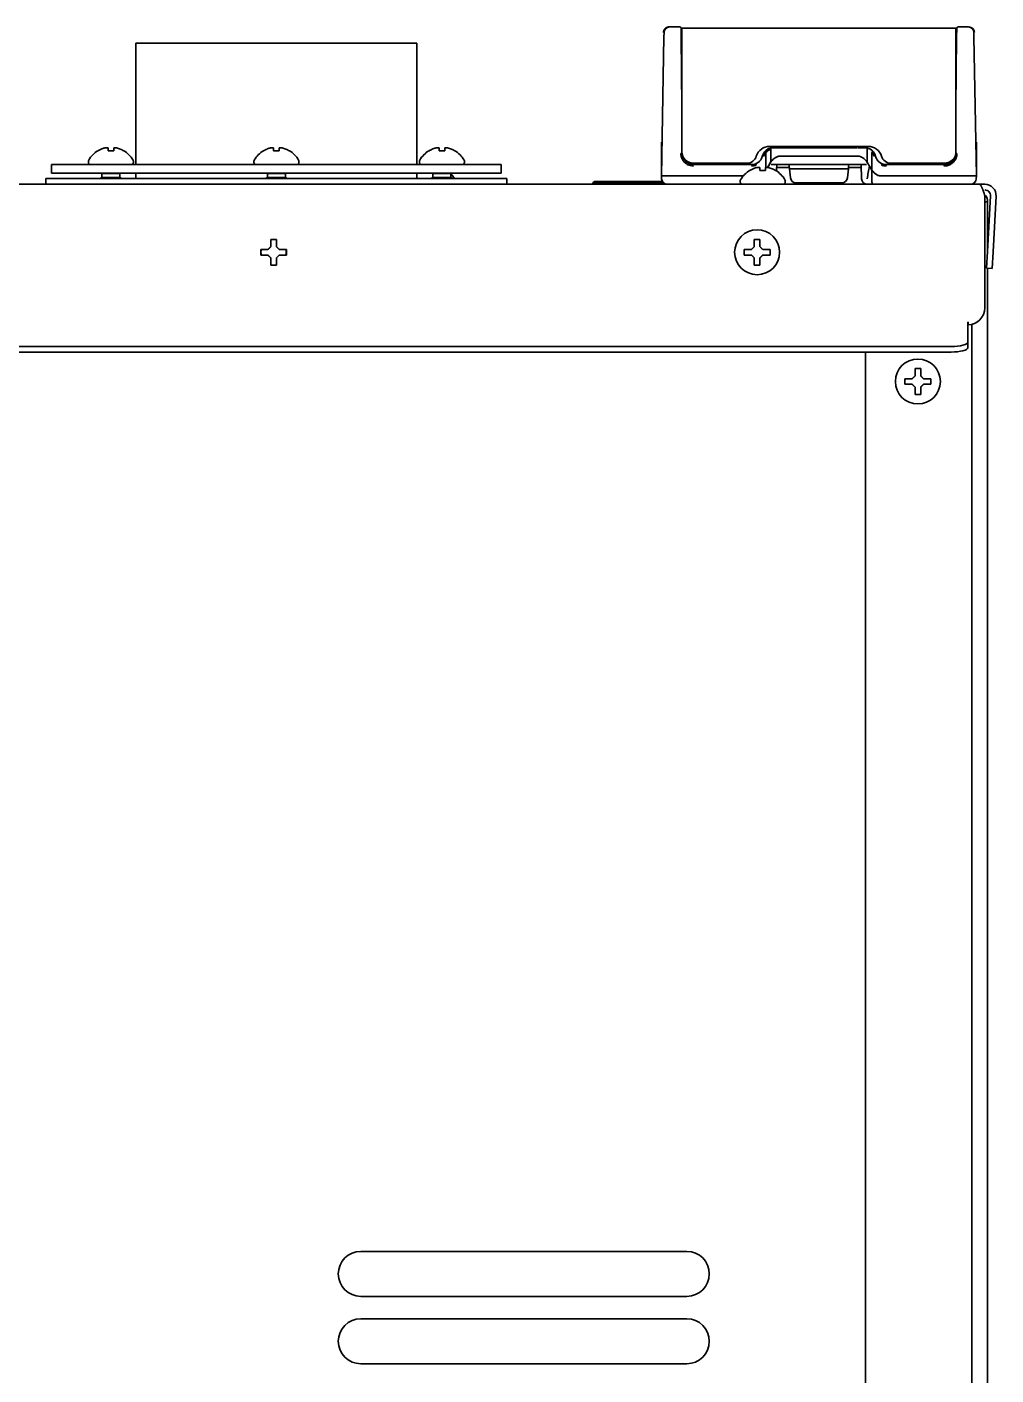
# Model space of a CAD drawing. Header units: inches. Extents: x 885 to 6823, y 710 to 5493.
# Drawn here: x 6650.9 to 6823.3, y 3811.5 to 4051.4 of the extents above; entities that cross this region are included whole.
import ezdxf

# ---------------------------------------------------------------- set-up
doc = ezdxf.new("R2010")
doc.units = ezdxf.units.IN
doc.layers.add('1', color=7, linetype='Continuous', true_color=0xffffff)

msp = doc.modelspace()

# ---------------------------------------------------------------- linework, layer by layer
at = {"layer": '1', "color": 7, "linetype": 'Continuous', "lineweight": 35}
for p, q in [((6763.76, 4024.86), (6764.19, 4049.59)), ((6764.19, 4049.59), (6763.76, 4024.86)), ((6764.19, 4049.59), (6764.2, 4050.37)), ((6764.2, 4050.37), (6764.19, 4049.59)), ((6767.01, 4051.36), (6765.2, 4051.36)), ((6765.2, 4051.36), (6767.01, 4051.36)), ((6767.27, 4049.58), (6767.26, 4051.11)), ((6767.38, 4037.03), (6767.27, 4049.58)), ((6767.27, 4049.58), (6767.38, 4037.03)), ((6816.13, 4051.16), (6767.38, 4051.16)), ((6767.38, 4051.16), (6767.38, 4049.36)), ((6816.13, 4051.16), (6816.13, 4049.36)), ((6816.24, 4049.58), (6816.13, 4037.03)), ((6816.13, 4037.03), (6816.24, 4049.58)), ((6816.26, 4051.11), (6816.24, 4049.58)), ((6818.31, 4051.36), (6816.51, 4051.36)), ((6816.51, 4051.36), (6818.31, 4051.36)), ((6819.31, 4050.37), (6819.33, 4049.59)), ((6819.33, 4049.59), (6819.31, 4050.37)), ((6819.33, 4049.59), (6819.76, 4024.86)), ((6819.76, 4024.86), (6819.33, 4049.59)), ((6670.26, 4048.46), (6720.26, 4048.46)), ((6670.26, 4048.46), (6670.26, 4026.86)), ((6720.26, 4026.86), (6720.26, 4048.46)), ((6767.38, 4049.36), (6767.38, 4029.11)), ((6816.13, 4049.36), (6816.13, 4029.11)), ((6763.76, 4030.85), (6763.76, 4029.78)), ((6663.51, 4029.3), (6663.51, 4029.33)), ((6668.11, 4029.33), (6668.11, 4029.3)), ((6692.96, 4029.3), (6692.96, 4029.33)), ((6697.56, 4029.33), (6697.56, 4029.3)), ((6722.4, 4029.3), (6722.4, 4029.33)), ((6727, 4029.33), (6727, 4029.3)), ((6763.76, 4029.78), (6763.76, 4025.93)), ((6763.76, 4029.78), (6763.76, 4025.93)), ((6767.4, 4028.84), (6767.2, 4028.84)), ((6782.33, 4026.36), (6782.33, 4029.04)), ((6783.01, 4030.11), (6800.51, 4030.11)), ((6783.21, 4027.33), (6783.21, 4029.56)), ((6783.21, 4027.33), (6783.21, 4029.56)), ((6784.93, 4029.86), (6783.63, 4029.86)), ((6798.58, 4029.86), (6784.93, 4029.86)), ((6784.93, 4029.86), (6798.58, 4029.86)), ((6798.58, 4028.36), (6784.93, 4028.36)), ((6784.93, 4028.36), (6798.58, 4028.36)), ((6786.1, 4030.11), (6786.12, 4029.86)), ((6797.42, 4030.11), (6797.39, 4029.86)), ((6798.74, 4029.86), (6798.7, 4029.86)), ((6799.89, 4029.86), (6798.74, 4029.86)), ((6800.31, 4027.33), (6800.31, 4029.56)), ((6800.31, 4027.32), (6800.31, 4029.56)), ((6801.19, 4025.85), (6801.19, 4029.04)), ((6801.19, 4025.85), (6801.19, 4029.04)), ((6816.31, 4028.84), (6816.12, 4028.84)), ((6819.76, 4029.78), (6819.76, 4025.93)), ((6819.76, 4029.78), (6819.76, 4025.93)), ((6735.26, 4026.86), (6655.26, 4026.86)), ((6655.26, 4026.86), (6655.26, 4025.36)), ((6661.81, 4027.46), (6661.81, 4027.26)), ((6669.81, 4027.26), (6669.81, 4027.46)), ((6691.26, 4027.46), (6691.26, 4027.26)), ((6699.26, 4027.26), (6699.26, 4027.46)), ((6720.7, 4027.46), (6720.7, 4027.26)), ((6728.7, 4027.26), (6728.7, 4027.46)), ((6735.26, 4025.36), (6735.26, 4026.86)), ((6768.76, 4027.21), (6768.76, 4027.06)), ((6778.95, 4027.11), (6769.38, 4027.11)), ((6779.76, 4026.86), (6769.45, 4026.86)), ((6769.45, 4026.86), (6779.76, 4026.86)), ((6779.46, 4025.8), (6779.46, 4025.83)), ((6782.78, 4026.63), (6782.63, 4026.36)), ((6782.63, 4026.36), (6782.76, 4026.59)), ((6783.28, 4026.86), (6784.78, 4026.86)), ((6784.8, 4026.86), (6783.28, 4026.86)), ((6784.06, 4025.83), (6784.06, 4025.8)), ((6784.22, 4025.86), (6784.26, 4026.86)), ((6784.26, 4026.86), (6784.22, 4025.86)), ((6786.49, 4026.36), (6784.24, 4026.36)), ((6784.78, 4026.86), (6798.72, 4026.86)), ((6798.72, 4026.86), (6784.8, 4026.86)), ((6786.44, 4026.86), (6786.47, 4026.52)), ((6786.52, 4026.11), (6786.47, 4026.52)), ((6786.52, 4026.11), (6787.52, 4026.11)), ((6786.63, 4025.04), (6786.52, 4026.11)), ((6795.99, 4026.11), (6787.52, 4026.11)), ((6795.99, 4026.11), (6797, 4026.11)), ((6797, 4026.11), (6796.89, 4025.04)), ((6797.04, 4026.52), (6797, 4026.11)), ((6799.28, 4026.36), (6797.02, 4026.36)), ((6797.08, 4026.86), (6797.04, 4026.52)), ((6798.72, 4026.86), (6800.24, 4026.86)), ((6800.24, 4026.86), (6798.72, 4026.86)), ((6799.26, 4026.86), (6799.35, 4024.32)), ((6799.35, 4024.32), (6799.26, 4026.86)), ((6801.18, 4025.85), (6800.75, 4026.59)), ((6800.75, 4026.59), (6801.18, 4025.85)), ((6801.19, 4024.34), (6801.19, 4025.85)), ((6801.19, 4024.34), (6801.19, 4025.85)), ((6814.06, 4026.86), (6803.76, 4026.86)), ((6803.76, 4026.86), (6814.06, 4026.86)), ((6814.13, 4027.11), (6804.57, 4027.11)), ((6814.06, 4026.61), (6814.06, 4026.86)), ((6173.26, 4023.36), (6820.26, 4023.36)), ((6736.26, 4024.36), (6654.26, 4024.36)), ((6654.26, 4024.36), (6654.26, 4023.36)), ((6655.26, 4025.36), (6695.26, 4025.36)), ((6664.21, 4024.54), (6663.89, 4024.36)), ((6664.06, 4025.36), (6664.21, 4025.27)), ((6667.41, 4025.27), (6664.21, 4025.27)), ((6664.21, 4025.27), (6664.21, 4024.54)), ((6664.21, 4024.54), (6665.81, 4024.54)), ((6665.81, 4024.54), (6667.41, 4024.54)), ((6667.41, 4025.27), (6667.57, 4025.36)), ((6667.41, 4024.54), (6667.41, 4025.27)), ((6667.74, 4024.36), (6667.41, 4024.54)), ((6670.26, 4025.36), (6670.26, 4024.35)), ((6693.66, 4024.54), (6693.33, 4024.36)), ((6693.5, 4025.36), (6693.66, 4025.27)), ((6696.86, 4025.27), (6693.66, 4025.27)), ((6693.66, 4025.27), (6693.66, 4024.54)), ((6693.66, 4024.54), (6695.26, 4024.54)), ((6695.26, 4025.36), (6735.26, 4025.36)), ((6695.26, 4024.54), (6696.86, 4024.54)), ((6696.86, 4025.27), (6697.01, 4025.36)), ((6696.86, 4024.54), (6696.86, 4025.27)), ((6697.19, 4024.36), (6696.86, 4024.54)), ((6720.26, 4024.35), (6720.26, 4025.36)), ((6723.1, 4024.54), (6722.78, 4024.36)), ((6722.95, 4025.36), (6723.1, 4025.27)), ((6726.3, 4025.27), (6723.1, 4025.27)), ((6723.1, 4025.27), (6723.1, 4024.54)), ((6723.1, 4024.54), (6724.7, 4024.54)), ((6724.7, 4024.54), (6726.3, 4024.54)), ((6726.3, 4025.27), (6726.46, 4025.36)), ((6726.3, 4024.54), (6726.3, 4025.27)), ((6726.63, 4024.36), (6726.3, 4024.54)), ((6736.26, 4023.36), (6736.26, 4024.36)), ((6751.81, 4023.86), (6751.56, 4023.61)), ((6761.56, 4023.61), (6751.56, 4023.61)), ((6751.56, 4023.61), (6751.56, 4023.36)), ((6751.81, 4023.86), (6763.9, 4023.86)), ((6764.11, 4023.61), (6761.56, 4023.61)), ((6763.76, 4024.87), (6763.76, 4024.86)), ((6763.76, 4024.87), (6763.76, 4024.86)), ((6764.76, 4024.86), (6763.76, 4024.86)), ((6763.77, 4024.34), (6763.76, 4024.86)), ((6764.76, 4024.86), (6763.76, 4024.86)), ((6763.76, 4024.86), (6763.77, 4024.34)), ((6778.31, 4024.86), (6764.76, 4024.86)), ((6764.76, 4024.86), (6778.31, 4024.86)), ((6777.76, 4023.96), (6777.76, 4023.76)), ((6785.76, 4023.76), (6785.76, 4023.96)), ((6786.69, 4024.5), (6786.63, 4025.04)), ((6787.68, 4023.61), (6795.84, 4023.61)), ((6796.89, 4025.04), (6796.83, 4024.5)), ((6818.76, 4024.86), (6802.91, 4024.86)), ((6802.91, 4024.86), (6818.76, 4024.86)), ((6818.76, 4024.86), (6819.76, 4024.86)), ((6818.76, 4024.86), (6819.76, 4024.86)), ((6819.76, 4024.86), (6819.75, 4024.34)), ((6819.75, 4024.34), (6819.76, 4024.86)), ((6819.76, 4024.86), (6819.76, 4024.87)), ((6819.76, 4024.86), (6819.76, 4024.87)), ((6820.26, 4023.36), (6821.26, 4023.36)), ((6821.26, 4021.36), (6821.26, 4001.36)), ((6822.26, 4021.3), (6821.74, 4011.4)), ((6823.26, 4021.25), (6822.74, 4011.35)), ((6821.76, 4020.26), (6821.26, 4020.26)), ((6821.76, 4020.26), (6821.26, 4020.26)), ((6821.76, 4011.78), (6821.76, 4020.26)), ((6821.76, 4011.78), (6821.76, 4020.26)), ((6692.46, 4011.26), (6692.46, 4011.76)), ((6692.46, 4010.76), (6692.46, 4011.26)), ((6697.06, 4011.76), (6697.06, 4011.26)), ((6697.06, 4011.26), (6697.06, 4010.76)), ((6778.46, 4011.26), (6778.46, 4011.76)), ((6778.46, 4010.76), (6778.46, 4011.26)), ((6783.06, 4011.76), (6783.06, 4011.26)), ((6783.06, 4011.26), (6783.06, 4010.76)), ((6821.58, 4008.41), (6821.74, 4011.4)), ((6822.74, 4011.35), (6822.58, 4008.36)), ((6822.58, 4008.36), (6821.58, 4008.41)), ((6821.76, 2356.86), (6821.76, 4008.38)), ((6821.76, 2356.86), (6821.76, 4008.38)), ((6818.26, 3998.85), (6818.26, 3997.89)), ((6818.26, 3998.85), (6818.28, 3998.85)), ((6818.26, 3997.89), (6818.26, 3995.25)), ((6818.28, 3998.36), (6818.28, 3998.85)), ((6818.96, 2697.46), (6818.96, 3998.43)), ((6815.26, 3994.47), (6178.26, 3994.47)), ((6818.26, 3995.25), (6818.26, 3994.28)), ((6815.26, 3993.51), (6178.26, 3993.51)), ((6800.06, 3993.51), (6800.06, 2695.46)), ((6807.06, 3988.26), (6807.06, 3988.76)), ((6807.06, 3987.76), (6807.06, 3988.26)), ((6811.66, 3988.76), (6811.66, 3988.26)), ((6811.66, 3988.26), (6811.66, 3987.76)), ((6768.26, 3833.46), (6710.26, 3833.46)), ((6710.26, 3825.46), (6768.26, 3825.46)), ((6768.26, 3821.46), (6710.26, 3821.46)), ((6710.26, 3813.46), (6768.26, 3813.46))]:
    msp.add_line(p, q, dxfattribs=at)
for centre in [(6780.76, 4011.26), (6809.36, 3988.26)]:
    msp.add_circle(centre, 4, dxfattribs=at)
for centre, radius, start, end in [((6765.2, 4050.36), 1, 90, 179), ((6765.2, 4050.36), 1, 90, 179), ((6767.01, 4051.11), 0.25, 0.5, 90), ((6816.51, 4051.11), 0.25, 90, 179.5), ((6818.31, 4050.36), 1, 1, 90), ((6818.31, 4050.36), 1, 1, 90), ((6818.42, 4050.36), 1, 0.9795, 90), ((6818.42, 4050.36), 1, 0.9795, 90), ((6666.01, 4025.24), 4.8, 121.3727, 149.6988), ((6665.61, 4025.24), 4.8, 30.3012, 58.6273), ((6695.46, 4025.24), 4.8, 121.3727, 149.6988), ((6695.06, 4025.24), 4.8, 30.3012, 58.6273), ((6724.9, 4025.24), 4.8, 121.3727, 149.6988), ((6724.5, 4025.24), 4.8, 30.3012, 58.6273), ((6769.38, 4029.11), 2, 180, 270), ((6769.45, 4028.86), 2, 195.3878, 270), ((6778.95, 4028.86), 1.75, 270, 342.8954), ((6783.01, 4027.61), 2.5, 90, 162.8954), ((6783.63, 4027.86), 2, 103.7837, 137.8423), ((6799.89, 4027.86), 2, 42.3075, 76.3195), ((6800.51, 4027.61), 2.5, 17.1046, 90), ((6804.57, 4028.86), 1.75, 197.1046, 270), ((6814.06, 4028.86), 2, 270, 347.7797), ((6814.13, 4029.11), 2, 270, 0), ((6662.21, 4027.46), 0.4, 149.6988, 180), ((6662.21, 4027.26), 0.4, 180, 270), ((6669.41, 4027.26), 0.4, 270, 0), ((6669.41, 4027.46), 0.4, 0, 30.3012), ((6691.66, 4027.46), 0.4, 149.6988, 180), ((6691.66, 4027.26), 0.4, 180, 270), ((6698.86, 4027.26), 0.4, 270, 0), ((6698.86, 4027.46), 0.4, 0, 30.3012), ((6721.1, 4027.46), 0.4, 149.6988, 180), ((6721.1, 4027.26), 0.4, 180, 270), ((6728.3, 4027.26), 0.4, 270, 0), ((6728.3, 4027.46), 0.4, 0, 30.3012), ((6781.96, 4021.74), 4.8, 121.3727, 149.6988), ((6779.76, 4028.86), 2, 270, 292.0669), ((6781.56, 4021.74), 4.8, 30.3012, 58.6273), ((6722.96, 4021.74), 4.8, 33.082, 45.8438), ((6764.77, 4024.36), 1, 181, 270), ((6764.77, 4024.36), 1, 181, 270), ((6778.16, 4023.96), 0.4, 149.6988, 180), ((6778.16, 4023.76), 0.4, 180, 270), ((6785.36, 4023.76), 0.4, 270, 0), ((6785.36, 4023.96), 0.4, 0, 30.3012), ((6787.68, 4024.61), 1, 186, 270), ((6795.84, 4024.61), 1, 270, 354), ((6800.35, 4024.36), 1, 182, 270), ((6800.35, 4024.36), 1, 182, 270), ((6818.75, 4024.36), 1, 270, 359), ((6818.75, 4024.36), 1, 270, 359), ((6821.26, 4021.36), 2, 357, 90), ((6821.26, 4021.36), 1, 357, 90), ((6819.76, 4020.26), 2, 0, 34.4363), ((6819.76, 4020.26), 2, 0, 34.4363), ((6694.76, 4011.26), 2.25, 166.9331, 193.0781), ((6694.76, 4011.26), 2.25, 347.0794, 13.1512), ((6818.26, 4001.36), 3, 270.382, 0), ((6710.26, 3829.46), 4, 90, 270), ((6768.26, 3829.46), 4, 270, 90), ((6710.26, 3817.46), 4, 90, 270), ((6768.26, 3817.46), 4, 270, 90)]:
    msp.add_arc(centre, radius, start, end, dxfattribs=at)
for centre, major_axis, ratio, start_param, end_param in [((6767.54, 4047.85), (-0.25, -0.002), 1, 0.000001, 0.890153), ((6815.98, 4047.85), (-0.25, 0.002), 0.999999, 2.251417, 3.141371), ((6782.33, 4029.03), (0.185, -0.168), 0.007352, 3.141576, 4.681335), ((6783.62, 4027.87), (0.87, 1.51), 0.999391, 0.765815, 1.351647), ((6784.77, 2002.61), (0, 2025.75), 0.034945, 6.280908, 6.283124), ((6784.77, 1993.16), (0, 2035.2), 0.034921, 6.280937, 6.282866), ((6798.74, 1989.76), (0, 2038.6), 0.034892, 0.000319, 0.002247), ((6798.74, 1997.19), (0, 2031.16), 0.034899, 0.00034, 0.002274), ((6801.18, 4029.03), (-0.185, -0.168), 0.007441, 1.601874, 3.141609), ((6780.6, 4026.77), (0.094, -0.232), 0.006558, 1.586971, 3.141593), ((6784.8, 2100.62), (2.04, 1929.5), 0.034873, 0.053809, 0.060476), ((6784.78, 2138.02), (2, 1892.06), 0.034872, 0.054022, 0.060474), ((6798.72, 2100.6), (-2.04, 1929.52), 0.034873, 6.222709, 6.229376), ((6798.72, 2100.53), (-2.04, 1929.59), 0.034873, 6.222711, 6.229332), ((6802.75, 8085.73), (0, -4060.88), 0.017452, 6.261004, 6.285446), ((6802.91, 4026.77), (-0.094, -0.232), 0.006558, 3.141593, 4.696214), ((6803.76, 4028.86), (-1.96, 0.41), 1, 1.390115, 1.77502), ((6815.26, 3995.25), (-3, 0), 0.258819, 1.570796, 3.141593), ((6815.26, 3994.28), (3, 0), 0.258819, 4.712389, 6.283185)]:
    msp.add_ellipse(centre, major_axis=major_axis, ratio=ratio, start_param=start_param, end_param=end_param, dxfattribs=at)
for points, knots in [([(6764.1, 4050.37), (6764.1, 4050.44), (6764.11, 4050.5), (6764.13, 4050.63), (6764.15, 4050.69), (6764.21, 4050.81), (6764.24, 4050.87), (6764.31, 4050.97), (6764.35, 4051.02), (6764.44, 4051.11), (6764.49, 4051.16), (6764.6, 4051.23), (6764.66, 4051.26), (6764.78, 4051.31), (6764.84, 4051.32), (6764.97, 4051.35), (6765.03, 4051.36), (6765.1, 4051.36)], [0, 0, 0, 0, 0.125, 0.125, 0.25, 0.25, 0.375, 0.375, 0.5, 0.5, 0.625, 0.625, 0.75, 0.75, 0.875, 0.875, 1, 1, 1, 1]), ([(6764.1, 4050.37), (6764.1, 4050.44), (6764.11, 4050.5), (6764.13, 4050.63), (6764.15, 4050.69), (6764.21, 4050.81), (6764.24, 4050.87), (6764.31, 4050.97), (6764.35, 4051.02), (6764.44, 4051.11), (6764.49, 4051.16), (6764.6, 4051.23), (6764.66, 4051.26), (6764.78, 4051.31), (6764.84, 4051.32), (6764.97, 4051.35), (6765.03, 4051.36), (6765.1, 4051.36)], [0, 0, 0, 0, 0.125, 0.125, 0.25, 0.25, 0.375, 0.375, 0.5, 0.5, 0.625, 0.625, 0.75, 0.75, 0.875, 0.875, 1, 1, 1, 1]), ([(6819.76, 4030.85), (6819.76, 4030.86), (6819.76, 4030.84), (6819.76, 4030.75), (6819.76, 4030.68), (6819.76, 4030.54), (6819.76, 4030.49), (6819.76, 4030.4), (6819.76, 4030.37), (6819.76, 4030.31), (6819.76, 4030.27), (6819.76, 4030.1), (6819.76, 4029.95), (6819.76, 4029.78)], [0, 0, 0, 0, 0.25, 0.25, 0.5, 0.5, 0.625, 0.625, 0.6875, 0.6875, 0.75, 0.75, 1, 1, 1, 1]), ([(6819.76, 4030.85), (6819.76, 4030.86), (6819.76, 4030.84), (6819.76, 4030.75), (6819.76, 4030.68), (6819.76, 4030.54), (6819.76, 4030.49), (6819.76, 4030.4), (6819.76, 4030.37), (6819.76, 4030.31), (6819.76, 4030.27), (6819.76, 4030.1), (6819.76, 4029.95), (6819.76, 4029.78)], [0, 0, 0, 0, 0.25, 0.25, 0.5, 0.5, 0.625, 0.625, 0.6875, 0.6875, 0.75, 0.75, 1, 1, 1, 1]), ([(6665.31, 4029.3), (6665.31, 4029.42), (6665.31, 4029.53), (6665.31, 4029.67), (6665.31, 4029.71), (6665.31, 4029.79), (6665.31, 4029.82), (6665.31, 4029.85)], [0, 0, 0, 0, 0.5, 0.5, 0.75, 0.75, 1, 1, 1, 1]), ([(6668.11, 4029.3), (6667.91, 4029.42), (6667.7, 4029.53), (6667.38, 4029.67), (6667.27, 4029.71), (6667.04, 4029.79), (6666.93, 4029.82), (6666.81, 4029.85)], [0, 0, 0, 0, 0.5, 0.5, 0.75, 0.75, 1, 1, 1, 1]), ([(6694.76, 4029.3), (6694.76, 4029.42), (6694.76, 4029.53), (6694.76, 4029.67), (6694.76, 4029.71), (6694.76, 4029.79), (6694.76, 4029.82), (6694.76, 4029.85)], [0, 0, 0, 0, 0.5, 0.5, 0.75, 0.75, 1, 1, 1, 1]), ([(6697.56, 4029.3), (6697.36, 4029.42), (6697.15, 4029.53), (6696.82, 4029.67), (6696.71, 4029.71), (6696.49, 4029.79), (6696.37, 4029.82), (6696.26, 4029.85)], [0, 0, 0, 0, 0.5, 0.5, 0.75, 0.75, 1, 1, 1, 1]), ([(6724.2, 4029.3), (6724.2, 4029.42), (6724.2, 4029.53), (6724.2, 4029.67), (6724.2, 4029.71), (6724.2, 4029.79), (6724.2, 4029.82), (6724.2, 4029.85)], [0, 0, 0, 0, 0.5, 0.5, 0.75, 0.75, 1, 1, 1, 1]), ([(6727, 4029.3), (6726.8, 4029.42), (6726.59, 4029.53), (6726.27, 4029.67), (6726.16, 4029.71), (6725.93, 4029.79), (6725.82, 4029.82), (6725.7, 4029.85)], [0, 0, 0, 0, 0.5, 0.5, 0.75, 0.75, 1, 1, 1, 1]), ([(6781.69, 4028.36), (6781.68, 4028.28), (6781.65, 4028.21), (6781.6, 4028.06), (6781.56, 4027.99), (6781.51, 4027.89), (6781.48, 4027.84), (6781.45, 4027.79), (6781.43, 4027.75), (6781.42, 4027.74), (6781.36, 4027.66), (6781.27, 4027.54), (6781.16, 4027.43), (6781.07, 4027.35), (6781.04, 4027.32), (6780.98, 4027.27), (6780.95, 4027.25), (6780.85, 4027.18), (6780.72, 4027.1), (6780.58, 4027.03), (6780.51, 4027)], [0, 0, 0, 0, 0.125, 0.125, 0.25, 0.25, 0.3125, 0.34375, 0.34375, 0.375, 0.375, 0.5, 0.625, 0.625, 0.6875, 0.6875, 0.75, 0.75, 0.875, 1, 1, 1, 1]), ([(6780.51, 4027), (6780.65, 4027.06), (6780.79, 4027.14), (6781.04, 4027.32), (6781.16, 4027.42), (6781.37, 4027.66), (6781.45, 4027.78), (6781.6, 4028.06), (6781.66, 4028.2), (6781.69, 4028.36)], [0, 0, 0, 0, 0.25, 0.25, 0.5, 0.5, 0.75, 0.75, 1, 1, 1, 1]), ([(6781.69, 4028.36), (6781.74, 4028.51), (6781.8, 4028.67), (6781.95, 4028.95), (6782.05, 4029.09), (6782.16, 4029.21)], [0, 0, 0, 0, 0.5, 0.5, 1, 1, 1, 1]), ([(6782.15, 4029.2), (6782.09, 4029.14), (6782.04, 4029.07), (6781.95, 4028.94), (6781.91, 4028.88), (6781.85, 4028.77), (6781.83, 4028.73), (6781.8, 4028.66), (6781.78, 4028.62), (6781.74, 4028.51), (6781.72, 4028.43), (6781.69, 4028.36)], [0, 0, 0, 0, 0.25, 0.25, 0.5, 0.5, 0.625, 0.625, 0.75, 0.75, 1, 1, 1, 1]), ([(6781.93, 4028.3), (6781.95, 4028.35), (6781.97, 4028.44), (6782.02, 4028.56), (6782.08, 4028.68), (6782.13, 4028.78), (6782.2, 4028.87), (6782.26, 4028.96), (6782.31, 4029.02), (6782.34, 4029.04)], [0, 0, 0, 0, 0.174675, 0.332267, 0.475943, 0.607934, 0.737839, 0.870237, 1, 1, 1, 1]), ([(6782.16, 4029.21), (6782.23, 4029.28), (6782.3, 4029.35), (6782.45, 4029.47), (6782.53, 4029.53), (6782.69, 4029.63), (6782.78, 4029.67), (6782.96, 4029.74), (6783.05, 4029.77), (6783.15, 4029.8)], [0, 0, 0, 0, 0.25, 0.25, 0.5, 0.5, 0.75, 0.75, 1, 1, 1, 1]), ([(6783.21, 4029.56), (6783.2, 4029.58), (6783.2, 4029.59), (6783.19, 4029.61), (6783.19, 4029.62), (6783.19, 4029.64), (6783.19, 4029.64), (6783.18, 4029.67), (6783.18, 4029.68), (6783.17, 4029.7), (6783.17, 4029.72), (6783.17, 4029.74), (6783.16, 4029.75), (6783.16, 4029.76), (6783.16, 4029.77), (6783.16, 4029.77), (6783.16, 4029.78), (6783.16, 4029.79), (6783.16, 4029.79), (6783.15, 4029.8), (6783.15, 4029.8), (6783.15, 4029.8)], [0, 0, 0, 0, 0.125, 0.125, 0.1875, 0.1875, 0.25, 0.25, 0.375, 0.375, 0.5, 0.5, 0.625, 0.625, 0.6875, 0.6875, 0.75, 0.75, 0.875, 0.875, 1, 1, 1, 1]), ([(6783.21, 4027.33), (6783.23, 4027.36), (6783.26, 4027.39), (6783.31, 4027.45), (6783.33, 4027.49), (6783.41, 4027.58), (6783.47, 4027.64), (6783.58, 4027.75), (6783.63, 4027.81), (6783.75, 4027.92), (6783.81, 4027.97), (6783.9, 4028.03), (6783.91, 4028.04), (6783.95, 4028.07), (6783.96, 4028.08), (6784.01, 4028.11), (6784.05, 4028.13), (6784.15, 4028.2), (6784.23, 4028.23), (6784.32, 4028.27), (6784.34, 4028.28), (6784.38, 4028.29), (6784.4, 4028.3), (6784.46, 4028.31), (6784.5, 4028.32), (6784.61, 4028.35), (6784.69, 4028.36), (6784.78, 4028.36)], [0, 0, 0, 0, 0.0625, 0.0625, 0.125, 0.125, 0.25, 0.25, 0.375, 0.375, 0.5, 0.5, 0.53125, 0.53125, 0.5625, 0.5625, 0.625, 0.625, 0.75, 0.75, 0.78125, 0.78125, 0.8125, 0.8125, 0.875, 0.875, 1, 1, 1, 1]), ([(6783.21, 4027.33), (6783.24, 4027.36), (6783.26, 4027.39), (6783.31, 4027.46), (6783.34, 4027.49), (6783.42, 4027.58), (6783.47, 4027.64), (6783.58, 4027.76), (6783.64, 4027.82), (6783.76, 4027.92), (6783.82, 4027.98), (6783.91, 4028.04), (6783.92, 4028.05), (6783.96, 4028.07), (6783.97, 4028.08), (6784.03, 4028.12), (6784.06, 4028.14), (6784.17, 4028.2), (6784.24, 4028.23), (6784.34, 4028.27), (6784.35, 4028.28), (6784.39, 4028.29), (6784.41, 4028.3), (6784.47, 4028.32), (6784.51, 4028.33), (6784.63, 4028.35), (6784.71, 4028.36), (6784.8, 4028.36)], [0, 0, 0, 0, 0.0625, 0.0625, 0.125, 0.125, 0.25, 0.25, 0.375, 0.375, 0.5, 0.5, 0.53125, 0.53125, 0.5625, 0.5625, 0.625, 0.625, 0.75, 0.75, 0.78125, 0.78125, 0.8125, 0.8125, 0.875, 0.875, 1, 1, 1, 1]), ([(6800.31, 4027.33), (6800.28, 4027.36), (6800.26, 4027.39), (6800.2, 4027.46), (6800.18, 4027.49), (6800.1, 4027.58), (6800.05, 4027.64), (6799.93, 4027.76), (6799.88, 4027.82), (6799.75, 4027.92), (6799.69, 4027.98), (6799.61, 4028.04), (6799.59, 4028.05), (6799.56, 4028.07), (6799.54, 4028.08), (6799.49, 4028.12), (6799.46, 4028.14), (6799.35, 4028.2), (6799.28, 4028.23), (6799.18, 4028.27), (6799.16, 4028.28), (6799.12, 4028.29), (6799.1, 4028.3), (6799.04, 4028.32), (6799, 4028.33), (6798.88, 4028.35), (6798.8, 4028.36), (6798.72, 4028.36)], [0, 0, 0, 0, 0.0625, 0.0625, 0.125, 0.125, 0.25, 0.25, 0.375, 0.375, 0.5, 0.5, 0.53125, 0.53125, 0.5625, 0.5625, 0.625, 0.625, 0.75, 0.75, 0.78125, 0.78125, 0.8125, 0.8125, 0.875, 0.875, 1, 1, 1, 1]), ([(6800.31, 4027.32), (6800.28, 4027.36), (6800.26, 4027.39), (6800.21, 4027.45), (6800.18, 4027.48), (6800.1, 4027.58), (6800.05, 4027.64), (6799.94, 4027.76), (6799.88, 4027.81), (6799.76, 4027.92), (6799.69, 4027.97), (6799.61, 4028.03), (6799.6, 4028.05), (6799.56, 4028.07), (6799.54, 4028.08), (6799.49, 4028.12), (6799.46, 4028.14), (6799.35, 4028.2), (6799.28, 4028.23), (6799.18, 4028.27), (6799.16, 4028.28), (6799.12, 4028.29), (6799.1, 4028.3), (6799.04, 4028.32), (6799, 4028.33), (6798.88, 4028.35), (6798.8, 4028.36), (6798.72, 4028.36)], [0, 0, 0, 0, 0.0625, 0.0625, 0.125, 0.125, 0.25, 0.25, 0.375, 0.375, 0.5, 0.5, 0.53125, 0.53125, 0.5625, 0.5625, 0.625, 0.625, 0.75, 0.75, 0.78125, 0.78125, 0.8125, 0.8125, 0.875, 0.875, 1, 1, 1, 1]), ([(6800.31, 4029.56), (6800.31, 4029.58), (6800.31, 4029.59), (6800.32, 4029.61), (6800.32, 4029.62), (6800.32, 4029.64), (6800.33, 4029.64), (6800.33, 4029.67), (6800.33, 4029.68), (6800.34, 4029.71), (6800.34, 4029.72), (6800.35, 4029.74), (6800.35, 4029.75), (6800.35, 4029.76), (6800.35, 4029.77), (6800.35, 4029.77), (6800.36, 4029.78), (6800.36, 4029.79), (6800.36, 4029.79), (6800.36, 4029.8), (6800.36, 4029.8), (6800.36, 4029.8)], [0, 0, 0, 0, 0.125, 0.125, 0.1875, 0.1875, 0.25, 0.25, 0.375, 0.375, 0.5, 0.5, 0.625, 0.625, 0.6875, 0.6875, 0.75, 0.75, 0.875, 0.875, 1, 1, 1, 1]), ([(6800.37, 4029.8), (6800.46, 4029.77), (6800.55, 4029.74), (6800.73, 4029.67), (6800.82, 4029.63), (6800.99, 4029.53), (6801.07, 4029.47), (6801.22, 4029.35), (6801.29, 4029.28), (6801.36, 4029.21)], [0, 0, 0, 0, 0.25, 0.25, 0.5, 0.5, 0.75, 0.75, 1, 1, 1, 1]), ([(6801.18, 4029.04), (6801.2, 4029.02), (6801.25, 4028.96), (6801.31, 4028.88), (6801.38, 4028.79), (6801.43, 4028.69), (6801.49, 4028.57), (6801.54, 4028.44), (6801.57, 4028.35), (6801.58, 4028.3)], [0, 0, 0, 0, 0.124935, 0.246538, 0.374802, 0.511656, 0.659041, 0.820509, 1, 1, 1, 1]), ([(6801.36, 4029.21), (6801.47, 4029.09), (6801.56, 4028.95), (6801.72, 4028.67), (6801.78, 4028.51), (6801.82, 4028.36)], [0, 0, 0, 0, 0.5, 0.5, 1, 1, 1, 1]), ([(6801.82, 4028.36), (6801.8, 4028.43), (6801.78, 4028.51), (6801.72, 4028.66), (6801.68, 4028.73), (6801.63, 4028.84), (6801.61, 4028.87), (6801.59, 4028.91)], [0, 0, 0, 0, 0.400832, 0.400832, 0.801663, 0.801663, 1, 1, 1, 1]), ([(6803.01, 4027), (6802.93, 4027.03), (6802.86, 4027.06), (6802.73, 4027.14), (6802.66, 4027.18), (6802.57, 4027.25), (6802.52, 4027.28), (6802.48, 4027.32), (6802.45, 4027.35), (6802.43, 4027.36), (6802.36, 4027.42), (6802.25, 4027.53), (6802.16, 4027.66), (6802.09, 4027.75), (6802.07, 4027.78), (6802.03, 4027.85), (6802.01, 4027.89), (6801.95, 4027.99), (6801.89, 4028.13), (6801.84, 4028.28), (6801.82, 4028.36)], [0, 0, 0, 0, 0.125, 0.125, 0.25, 0.25, 0.3125, 0.34375, 0.34375, 0.375, 0.375, 0.5, 0.625, 0.625, 0.6875, 0.6875, 0.75, 0.75, 0.875, 1, 1, 1, 1]), ([(6801.82, 4028.36), (6801.86, 4028.2), (6801.92, 4028.06), (6802.06, 4027.78), (6802.15, 4027.66), (6802.36, 4027.42), (6802.47, 4027.32), (6802.73, 4027.14), (6802.86, 4027.06), (6803.01, 4027)], [0, 0, 0, 0, 0.25, 0.25, 0.5, 0.5, 0.75, 0.75, 1, 1, 1, 1]), ([(6763.76, 4025.93), (6763.76, 4025.76), (6763.76, 4025.61), (6763.76, 4025.34), (6763.76, 4025.23), (6763.76, 4025.09), (6763.76, 4025.05), (6763.76, 4024.99), (6763.76, 4024.98), (6763.76, 4024.95), (6763.76, 4024.88), (6763.76, 4024.86), (6763.76, 4024.86)], [0, 0, 0, 0, 0.25, 0.25, 0.5, 0.5, 0.625, 0.625, 0.6875, 0.6875, 0.75, 1, 1, 1, 1]), ([(6763.76, 4025.93), (6763.76, 4025.76), (6763.76, 4025.61), (6763.76, 4025.34), (6763.76, 4025.23), (6763.76, 4025.09), (6763.76, 4025.05), (6763.76, 4024.99), (6763.76, 4024.98), (6763.76, 4024.95), (6763.76, 4024.88), (6763.76, 4024.86), (6763.76, 4024.86)], [0, 0, 0, 0, 0.25, 0.25, 0.5, 0.5, 0.625, 0.625, 0.6875, 0.6875, 0.75, 1, 1, 1, 1]), ([(6779.76, 4026.86), (6779.89, 4026.86), (6780.02, 4026.87), (6780.27, 4026.92), (6780.39, 4026.95), (6780.51, 4027)], [0, 0, 0, 0, 0.5, 0.5, 1, 1, 1, 1]), ([(6781.26, 4025.8), (6781.26, 4025.92), (6781.26, 4026.03), (6781.26, 4026.17), (6781.26, 4026.21), (6781.26, 4026.29), (6781.26, 4026.32), (6781.26, 4026.35)], [0, 0, 0, 0, 0.5, 0.5, 0.75, 0.75, 1, 1, 1, 1]), ([(6784.06, 4025.8), (6783.86, 4025.92), (6783.65, 4026.03), (6783.32, 4026.17), (6783.21, 4026.21), (6782.99, 4026.29), (6782.87, 4026.32), (6782.76, 4026.35)], [0, 0, 0, 0, 0.5, 0.5, 0.75, 0.75, 1, 1, 1, 1]), ([(6801.18, 4025.85), (6801.24, 4025.78), (6801.29, 4025.72), (6801.41, 4025.59), (6801.47, 4025.52), (6801.56, 4025.43), (6801.59, 4025.4), (6801.65, 4025.34), (6801.69, 4025.31), (6801.79, 4025.23), (6801.86, 4025.18), (6802, 4025.08), (6802.07, 4025.04), (6802.19, 4024.98), (6802.23, 4024.97), (6802.29, 4024.94), (6802.31, 4024.93), (6802.35, 4024.92), (6802.37, 4024.91), (6802.48, 4024.88), (6802.56, 4024.87), (6802.69, 4024.86), (6802.74, 4024.85), (6802.82, 4024.86), (6802.87, 4024.86), (6802.91, 4024.87)], [0, 0, 0, 0, 0.125, 0.125, 0.25, 0.25, 0.3125, 0.3125, 0.375, 0.375, 0.5, 0.5, 0.625, 0.625, 0.6875, 0.6875, 0.71875, 0.71875, 0.75, 0.75, 0.875, 0.875, 0.9375, 0.9375, 1, 1, 1, 1]), ([(6803.01, 4027), (6803.13, 4026.95), (6803.25, 4026.92), (6803.5, 4026.87), (6803.63, 4026.86), (6803.76, 4026.86)], [0, 0, 0, 0, 0.5, 0.5, 1, 1, 1, 1]), ([(6814.06, 4026.86), (6814.07, 4026.86), (6814.07, 4026.86), (6814.09, 4026.86), (6814.1, 4026.86), (6814.11, 4026.86), (6814.13, 4026.86), (6814.14, 4026.86), (6814.15, 4026.86), (6814.17, 4026.86), (6814.18, 4026.86), (6814.19, 4026.86), (6814.21, 4026.86), (6814.22, 4026.86), (6814.23, 4026.86), (6814.25, 4026.86), (6814.26, 4026.87), (6814.27, 4026.87), (6814.29, 4026.87), (6814.3, 4026.87), (6814.32, 4026.87), (6814.33, 4026.87), (6814.34, 4026.88), (6814.36, 4026.88), (6814.37, 4026.88), (6814.39, 4026.88), (6814.4, 4026.88), (6814.41, 4026.89), (6814.43, 4026.89), (6814.44, 4026.89), (6814.46, 4026.89), (6814.47, 4026.9), (6814.48, 4026.9), (6814.5, 4026.9), (6814.51, 4026.91), (6814.53, 4026.91), (6814.54, 4026.91), (6814.56, 4026.92), (6814.57, 4026.92), (6814.58, 4026.93), (6814.6, 4026.93), (6814.61, 4026.93), (6814.63, 4026.94), (6814.64, 4026.94), (6814.66, 4026.95), (6814.67, 4026.95), (6814.69, 4026.96), (6814.7, 4026.96), (6814.72, 4026.97), (6814.73, 4026.97), (6814.74, 4026.98), (6814.76, 4026.98), (6814.77, 4026.99), (6814.79, 4026.99), (6814.8, 4027), (6814.82, 4027), (6814.83, 4027.01), (6814.85, 4027.02), (6814.86, 4027.02), (6814.88, 4027.03), (6814.89, 4027.04), (6814.91, 4027.04), (6814.92, 4027.05), (6814.93, 4027.06), (6814.95, 4027.06), (6814.96, 4027.07), (6814.98, 4027.08), (6814.99, 4027.09), (6815.01, 4027.09), (6815.02, 4027.1), (6815.04, 4027.11), (6815.05, 4027.12), (6815.07, 4027.13), (6815.08, 4027.13), (6815.08, 4027.13), (6815.08, 4027.13)], [0, 0, 0, 0, 0.012103, 0.024257, 0.03646, 0.048714, 0.061018, 0.073373, 0.085777, 0.098232, 0.110737, 0.123293, 0.135898, 0.148554, 0.16126, 0.174017, 0.186823, 0.19968, 0.212587, 0.225545, 0.238552, 0.25161, 0.264718, 0.277877, 0.291086, 0.304344, 0.317654, 0.331013, 0.344423, 0.357883, 0.371393, 0.384954, 0.398564, 0.412225, 0.425937, 0.439698, 0.45351, 0.467372, 0.481284, 0.495247, 0.50926, 0.523323, 0.537436, 0.5516, 0.565814, 0.580078, 0.594392, 0.608757, 0.623172, 0.637637, 0.652152, 0.666718, 0.681334, 0.696, 0.710717, 0.725484, 0.740301, 0.755168, 0.770086, 0.785053, 0.800071, 0.81514, 0.830259, 0.845427, 0.860647, 0.875916, 0.891236, 0.906606, 0.922026, 0.937497, 0.953017, 0.968588, 0.98421, 0.999881, 1, 1, 1, 1]), ([(6819.76, 4025.93), (6819.76, 4025.76), (6819.76, 4025.61), (6819.76, 4025.34), (6819.76, 4025.23), (6819.76, 4025.09), (6819.76, 4025.05), (6819.76, 4024.99), (6819.76, 4024.98), (6819.76, 4024.95), (6819.76, 4024.88), (6819.76, 4024.86), (6819.76, 4024.86)], [0, 0, 0, 0, 0.25, 0.25, 0.5, 0.5, 0.625, 0.625, 0.6875, 0.6875, 0.75, 1, 1, 1, 1]), ([(6819.76, 4025.93), (6819.76, 4025.76), (6819.76, 4025.61), (6819.76, 4025.34), (6819.76, 4025.23), (6819.76, 4025.09), (6819.76, 4025.05), (6819.76, 4024.99), (6819.76, 4024.98), (6819.76, 4024.95), (6819.76, 4024.88), (6819.76, 4024.86), (6819.76, 4024.86)], [0, 0, 0, 0, 0.25, 0.25, 0.5, 0.5, 0.625, 0.625, 0.6875, 0.6875, 0.75, 1, 1, 1, 1]), ([(6801.21, 4023.36), (6801.21, 4023.36), (6801.21, 4023.36), (6801.21, 4023.36), (6801.21, 4023.36), (6801.21, 4023.36), (6801.21, 4023.36), (6801.21, 4023.37), (6801.21, 4023.39), (6801.2, 4023.41), (6801.2, 4023.44), (6801.2, 4023.44), (6801.2, 4023.46), (6801.2, 4023.48), (6801.2, 4023.52), (6801.2, 4023.56), (6801.2, 4023.59), (6801.2, 4023.6), (6801.2, 4023.62), (6801.2, 4023.63), (6801.19, 4023.69), (6801.19, 4023.74), (6801.19, 4023.82), (6801.19, 4023.84), (6801.19, 4023.89), (6801.19, 4023.9), (6801.19, 4023.93), (6801.19, 4023.95), (6801.19, 4024.02), (6801.19, 4024.08), (6801.19, 4024.16), (6801.19, 4024.18), (6801.19, 4024.21), (6801.19, 4024.22), (6801.19, 4024.27), (6801.19, 4024.31), (6801.19, 4024.34)], [0, 0, 0, 0, 0.03125, 0.03125, 0.046875, 0.046875, 0.0625, 0.125, 0.125, 0.25, 0.25, 0.28125, 0.28125, 0.3125, 0.375, 0.4375, 0.4375, 0.46875, 0.46875, 0.5, 0.5, 0.625, 0.625, 0.6875, 0.6875, 0.71875, 0.71875, 0.75, 0.75, 0.875, 0.875, 0.90625, 0.90625, 0.9375, 0.9375, 1, 1, 1, 1]), ([(6801.21, 4023.36), (6801.21, 4023.36), (6801.21, 4023.36), (6801.21, 4023.36), (6801.21, 4023.36), (6801.21, 4023.36), (6801.21, 4023.36), (6801.21, 4023.37), (6801.21, 4023.39), (6801.2, 4023.41), (6801.2, 4023.44), (6801.2, 4023.44), (6801.2, 4023.46), (6801.2, 4023.48), (6801.2, 4023.52), (6801.2, 4023.56), (6801.2, 4023.59), (6801.2, 4023.6), (6801.2, 4023.62), (6801.2, 4023.63), (6801.19, 4023.69), (6801.19, 4023.74), (6801.19, 4023.82), (6801.19, 4023.84), (6801.19, 4023.89), (6801.19, 4023.9), (6801.19, 4023.93), (6801.19, 4023.95), (6801.19, 4024.02), (6801.19, 4024.08), (6801.19, 4024.16), (6801.19, 4024.18), (6801.19, 4024.21), (6801.19, 4024.22), (6801.19, 4024.27), (6801.19, 4024.31), (6801.19, 4024.34)], [0, 0, 0, 0, 0.03125, 0.03125, 0.046875, 0.046875, 0.0625, 0.125, 0.125, 0.25, 0.25, 0.28125, 0.28125, 0.3125, 0.375, 0.4375, 0.4375, 0.46875, 0.46875, 0.5, 0.5, 0.625, 0.625, 0.6875, 0.6875, 0.71875, 0.71875, 0.75, 0.75, 0.875, 0.875, 0.90625, 0.90625, 0.9375, 0.9375, 1, 1, 1, 1]), ([(6695.26, 4013.56), (6695.26, 4013.35), (6695.26, 4013.14), (6695.26, 4012.82), (6695.26, 4012.71), (6695.26, 4012.49), (6695.26, 4012.37), (6695.26, 4012.26)], [0, 0, 0, 0, 0.5, 0.5, 0.75, 0.75, 1, 1, 1, 1]), ([(6781.26, 4013.56), (6781.26, 4013.35), (6781.26, 4013.14), (6781.26, 4012.82), (6781.26, 4012.71), (6781.26, 4012.48), (6781.26, 4012.37), (6781.26, 4012.26)], [0, 0, 0, 0, 0.5, 0.5, 0.75, 0.75, 1, 1, 1, 1]), ([(6692.46, 4011.76), (6692.66, 4011.76), (6692.87, 4011.76), (6693.2, 4011.76), (6693.31, 4011.76), (6693.53, 4011.76), (6693.64, 4011.76), (6693.76, 4011.76)], [0, 0, 0, 0, 0.5, 0.5, 0.75, 0.75, 1, 1, 1, 1]), ([(6778.46, 4011.76), (6778.66, 4011.76), (6778.87, 4011.76), (6779.2, 4011.76), (6779.31, 4011.76), (6779.53, 4011.76), (6779.64, 4011.76), (6779.76, 4011.76)], [0, 0, 0, 0, 0.5, 0.5, 0.75, 0.75, 1, 1, 1, 1]), ([(6694.26, 4008.96), (6694.26, 4009.16), (6694.26, 4009.37), (6694.26, 4009.69), (6694.26, 4009.8), (6694.26, 4010.03), (6694.26, 4010.14), (6694.26, 4010.26)], [0, 0, 0, 0, 0.5, 0.5, 0.75, 0.75, 1, 1, 1, 1]), ([(6697.06, 4010.76), (6696.86, 4010.76), (6696.65, 4010.76), (6696.32, 4010.76), (6696.21, 4010.76), (6695.99, 4010.76), (6695.87, 4010.76), (6695.76, 4010.76)], [0, 0, 0, 0, 0.5, 0.5, 0.75, 0.75, 1, 1, 1, 1]), ([(6780.26, 4008.96), (6780.26, 4009.16), (6780.26, 4009.37), (6780.26, 4009.69), (6780.26, 4009.8), (6780.26, 4010.03), (6780.26, 4010.14), (6780.26, 4010.26)], [0, 0, 0, 0, 0.5, 0.5, 0.75, 0.75, 1, 1, 1, 1]), ([(6783.06, 4010.76), (6782.86, 4010.76), (6782.65, 4010.76), (6782.32, 4010.76), (6782.21, 4010.76), (6781.99, 4010.76), (6781.87, 4010.76), (6781.76, 4010.76)], [0, 0, 0, 0, 0.5, 0.5, 0.75, 0.75, 1, 1, 1, 1]), ([(6809.86, 3990.56), (6809.86, 3990.35), (6809.86, 3990.14), (6809.86, 3989.82), (6809.86, 3989.71), (6809.86, 3989.48), (6809.86, 3989.37), (6809.86, 3989.26)], [0, 0, 0, 0, 0.5, 0.5, 0.75, 0.75, 1, 1, 1, 1]), ([(6807.06, 3988.76), (6807.26, 3988.76), (6807.47, 3988.76), (6807.8, 3988.76), (6807.91, 3988.76), (6808.13, 3988.76), (6808.24, 3988.76), (6808.36, 3988.76)], [0, 0, 0, 0, 0.5, 0.5, 0.75, 0.75, 1, 1, 1, 1]), ([(6808.86, 3985.96), (6808.86, 3986.16), (6808.86, 3986.37), (6808.86, 3986.69), (6808.86, 3986.8), (6808.86, 3987.03), (6808.86, 3987.14), (6808.86, 3987.26)], [0, 0, 0, 0, 0.5, 0.5, 0.75, 0.75, 1, 1, 1, 1]), ([(6811.66, 3987.76), (6811.46, 3987.76), (6811.25, 3987.76), (6810.92, 3987.76), (6810.81, 3987.76), (6810.59, 3987.76), (6810.47, 3987.76), (6810.36, 3987.76)], [0, 0, 0, 0, 0.5, 0.5, 0.75, 0.75, 1, 1, 1, 1])]:
    msp.add_open_spline(points, degree=3, knots=knots, dxfattribs=at)
for points in [[(6664.81, 4029.85), (6664.76, 4029.84), (6664.65, 4029.81), (6664.49, 4029.76), (6664.33, 4029.7), (6664.18, 4029.64), (6664.02, 4029.57), (6663.87, 4029.5), (6663.7, 4029.41), (6663.58, 4029.34), (6663.51, 4029.3)], [(6665.31, 4029.85), (6665.29, 4029.85), (6665.24, 4029.86), (6665.16, 4029.87), (6665.09, 4029.87), (6665.02, 4029.87), (6664.95, 4029.86), (6664.88, 4029.86), (6664.84, 4029.85), (6664.81, 4029.85)], [(6666.31, 4029.3), (6666.15, 4029.32), (6665.81, 4029.34), (6665.48, 4029.32), (6665.31, 4029.3)], [(6666.81, 4029.85), (6666.79, 4029.85), (6666.74, 4029.86), (6666.67, 4029.86), (6666.6, 4029.87), (6666.53, 4029.87), (6666.46, 4029.86), (6666.38, 4029.86), (6666.34, 4029.85), (6666.31, 4029.85)], [(6666.31, 4029.85), (6666.31, 4029.84), (6666.31, 4029.81), (6666.31, 4029.76), (6666.31, 4029.7), (6666.31, 4029.64), (6666.31, 4029.57), (6666.31, 4029.5), (6666.31, 4029.41), (6666.31, 4029.34), (6666.31, 4029.3)], [(6694.26, 4029.85), (6694.2, 4029.84), (6694.1, 4029.81), (6693.93, 4029.76), (6693.78, 4029.7), (6693.62, 4029.64), (6693.47, 4029.57), (6693.31, 4029.5), (6693.15, 4029.41), (6693.02, 4029.34), (6692.96, 4029.3)], [(6694.76, 4029.85), (6694.73, 4029.85), (6694.68, 4029.86), (6694.61, 4029.87), (6694.54, 4029.87), (6694.47, 4029.87), (6694.4, 4029.86), (6694.33, 4029.86), (6694.28, 4029.85), (6694.26, 4029.85)], [(6695.76, 4029.3), (6695.59, 4029.32), (6695.26, 4029.34), (6694.92, 4029.32), (6694.76, 4029.3)], [(6696.26, 4029.85), (6696.23, 4029.85), (6696.19, 4029.86), (6696.12, 4029.86), (6696.04, 4029.87), (6695.97, 4029.87), (6695.9, 4029.86), (6695.83, 4029.86), (6695.78, 4029.85), (6695.76, 4029.85)], [(6695.76, 4029.85), (6695.76, 4029.84), (6695.76, 4029.81), (6695.76, 4029.76), (6695.76, 4029.7), (6695.76, 4029.64), (6695.76, 4029.57), (6695.76, 4029.5), (6695.76, 4029.41), (6695.76, 4029.34), (6695.76, 4029.3)], [(6723.7, 4029.85), (6723.65, 4029.84), (6723.54, 4029.81), (6723.38, 4029.76), (6723.22, 4029.7), (6723.06, 4029.64), (6722.91, 4029.57), (6722.76, 4029.5), (6722.59, 4029.41), (6722.47, 4029.34), (6722.4, 4029.3)], [(6724.2, 4029.85), (6724.18, 4029.85), (6724.13, 4029.86), (6724.05, 4029.87), (6723.98, 4029.87), (6723.91, 4029.87), (6723.84, 4029.86), (6723.77, 4029.86), (6723.73, 4029.85), (6723.7, 4029.85)], [(6725.2, 4029.3), (6725.04, 4029.32), (6724.7, 4029.34), (6724.37, 4029.32), (6724.2, 4029.3)], [(6725.7, 4029.85), (6725.68, 4029.85), (6725.63, 4029.86), (6725.56, 4029.86), (6725.49, 4029.87), (6725.42, 4029.87), (6725.35, 4029.86), (6725.27, 4029.86), (6725.23, 4029.85), (6725.2, 4029.85)], [(6725.2, 4029.85), (6725.2, 4029.84), (6725.2, 4029.81), (6725.2, 4029.76), (6725.2, 4029.7), (6725.2, 4029.64), (6725.2, 4029.57), (6725.2, 4029.5), (6725.2, 4029.41), (6725.2, 4029.34), (6725.2, 4029.3)], [(6767.2, 4028.84), (6767.21, 4028.59), (6767.29, 4028.13), (6767.61, 4027.52), (6768.01, 4027.11), (6768.44, 4026.83), (6768.89, 4026.66), (6769.26, 4026.61), (6769.45, 4026.61)], [(6783.15, 4029.8), (6783.31, 4029.84), (6783.47, 4029.86), (6783.63, 4029.86)], [(6800.36, 4029.8), (6800.28, 4029.82), (6800.12, 4029.85), (6799.97, 4029.86), (6799.89, 4029.86)], [(6799.89, 4029.86), (6800.05, 4029.86), (6800.21, 4029.84), (6800.37, 4029.8)], [(6814.06, 4026.61), (6814.29, 4026.61), (6814.71, 4026.67), (6815.31, 4026.95), (6815.76, 4027.35), (6816.05, 4027.77), (6816.25, 4028.24), (6816.31, 4028.63), (6816.31, 4028.84)], [(6780.76, 4026.35), (6780.7, 4026.34), (6780.6, 4026.31), (6780.43, 4026.26), (6780.28, 4026.2), (6780.12, 4026.14), (6779.97, 4026.07), (6779.81, 4026), (6779.65, 4025.91), (6779.52, 4025.84), (6779.46, 4025.8)], [(6779.76, 4026.61), (6779.85, 4026.61), (6780.03, 4026.62), (6780.3, 4026.67), (6780.5, 4026.73), (6780.6, 4026.77)], [(6781.26, 4026.35), (6781.23, 4026.35), (6781.18, 4026.36), (6781.11, 4026.37), (6781.04, 4026.37), (6780.97, 4026.37), (6780.9, 4026.36), (6780.83, 4026.36), (6780.78, 4026.35), (6780.76, 4026.35)], [(6782.26, 4025.8), (6782.09, 4025.82), (6781.76, 4025.84), (6781.42, 4025.82), (6781.26, 4025.8)], [(6782.76, 4026.35), (6782.73, 4026.35), (6782.69, 4026.36), (6782.62, 4026.36), (6782.54, 4026.37), (6782.47, 4026.37), (6782.4, 4026.36), (6782.33, 4026.36), (6782.28, 4026.35), (6782.26, 4026.35)], [(6782.26, 4026.35), (6782.26, 4026.34), (6782.26, 4026.31), (6782.26, 4026.26), (6782.26, 4026.2), (6782.26, 4026.14), (6782.26, 4026.07), (6782.26, 4026), (6782.26, 4025.91), (6782.26, 4025.84), (6782.26, 4025.8)], [(6800.32, 4024.34), (6800.46, 4025.09), (6800.61, 4025.84), (6800.75, 4026.59)], [(6800.32, 4024.34), (6800.46, 4025.09), (6800.61, 4025.84), (6800.75, 4026.59)], [(6802.91, 4026.77), (6803, 4026.74), (6803.17, 4026.68), (6803.44, 4026.63), (6803.65, 4026.61), (6803.76, 4026.61)], [(6820.26, 4023.36), (6820.28, 4023.36), (6820.32, 4023.35), (6820.39, 4023.32), (6820.46, 4023.26), (6820.53, 4023.19), (6820.59, 4023.09), (6820.66, 4022.98), (6820.72, 4022.84), (6820.79, 4022.7), (6820.86, 4022.53), (6820.92, 4022.36), (6820.99, 4022.17), (6821.06, 4021.97), (6821.12, 4021.77), (6821.19, 4021.57), (6821.24, 4021.43), (6821.26, 4021.36)], [(6694.26, 4013.56), (6694.42, 4013.56), (6694.76, 4013.56), (6695.09, 4013.56), (6695.26, 4013.56)], [(6694.26, 4012.26), (6694.26, 4012.31), (6694.26, 4012.42), (6694.26, 4012.58), (6694.26, 4012.74), (6694.26, 4012.89), (6694.26, 4013.05), (6694.26, 4013.2), (6694.26, 4013.37), (6694.26, 4013.49), (6694.26, 4013.56)], [(6780.26, 4013.56), (6780.42, 4013.56), (6780.76, 4013.56), (6781.09, 4013.56), (6781.26, 4013.56)], [(6780.26, 4012.26), (6780.26, 4012.31), (6780.26, 4012.42), (6780.26, 4012.58), (6780.26, 4012.74), (6780.26, 4012.89), (6780.26, 4013.05), (6780.26, 4013.2), (6780.26, 4013.37), (6780.26, 4013.49), (6780.26, 4013.56)], [(6693.76, 4011.76), (6693.78, 4011.78), (6693.83, 4011.83), (6693.9, 4011.9), (6693.97, 4011.97), (6694.04, 4012.04), (6694.12, 4012.11), (6694.19, 4012.19), (6694.23, 4012.23), (6694.26, 4012.26)], [(6695.26, 4012.26), (6695.28, 4012.23), (6695.34, 4012.18), (6695.41, 4012.11), (6695.48, 4012.03), (6695.55, 4011.96), (6695.62, 4011.89), (6695.69, 4011.83), (6695.74, 4011.78), (6695.76, 4011.76)], [(6695.76, 4011.76), (6695.81, 4011.76), (6695.92, 4011.76), (6696.08, 4011.76), (6696.24, 4011.76), (6696.4, 4011.76), (6696.55, 4011.76), (6696.7, 4011.76), (6696.87, 4011.76), (6696.99, 4011.76), (6697.06, 4011.76)], [(6779.76, 4011.76), (6779.78, 4011.78), (6779.83, 4011.83), (6779.9, 4011.9), (6779.97, 4011.97), (6780.04, 4012.04), (6780.12, 4012.11), (6780.19, 4012.18), (6780.23, 4012.23), (6780.26, 4012.26)], [(6781.26, 4012.26), (6781.28, 4012.23), (6781.34, 4012.18), (6781.41, 4012.1), (6781.48, 4012.03), (6781.55, 4011.96), (6781.62, 4011.89), (6781.69, 4011.82), (6781.74, 4011.78), (6781.76, 4011.76)], [(6781.76, 4011.76), (6781.81, 4011.76), (6781.92, 4011.76), (6782.08, 4011.76), (6782.24, 4011.76), (6782.4, 4011.76), (6782.55, 4011.76), (6782.7, 4011.76), (6782.87, 4011.76), (6782.99, 4011.76), (6783.06, 4011.76)], [(6693.76, 4010.76), (6693.7, 4010.76), (6693.6, 4010.76), (6693.43, 4010.76), (6693.28, 4010.76), (6693.12, 4010.76), (6692.97, 4010.76), (6692.81, 4010.76), (6692.65, 4010.76), (6692.52, 4010.76), (6692.46, 4010.76)], [(6694.26, 4010.26), (6694.23, 4010.28), (6694.18, 4010.33), (6694.11, 4010.41), (6694.04, 4010.48), (6693.97, 4010.55), (6693.9, 4010.62), (6693.83, 4010.69), (6693.78, 4010.73), (6693.76, 4010.76)], [(6695.26, 4008.96), (6695.09, 4008.96), (6694.76, 4008.96), (6694.42, 4008.96), (6694.26, 4008.96)], [(6695.76, 4010.76), (6695.73, 4010.73), (6695.69, 4010.69), (6695.62, 4010.61), (6695.54, 4010.54), (6695.47, 4010.47), (6695.4, 4010.4), (6695.33, 4010.33), (6695.28, 4010.28), (6695.26, 4010.26)], [(6695.26, 4010.26), (6695.26, 4010.2), (6695.26, 4010.09), (6695.26, 4009.93), (6695.26, 4009.77), (6695.26, 4009.62), (6695.26, 4009.47), (6695.26, 4009.31), (6695.26, 4009.14), (6695.26, 4009.02), (6695.26, 4008.96)], [(6779.76, 4010.76), (6779.7, 4010.76), (6779.6, 4010.76), (6779.43, 4010.76), (6779.28, 4010.76), (6779.12, 4010.76), (6778.97, 4010.76), (6778.81, 4010.76), (6778.65, 4010.76), (6778.52, 4010.76), (6778.46, 4010.76)], [(6780.26, 4010.26), (6780.23, 4010.28), (6780.18, 4010.33), (6780.11, 4010.41), (6780.04, 4010.48), (6779.97, 4010.55), (6779.9, 4010.62), (6779.83, 4010.69), (6779.78, 4010.73), (6779.76, 4010.76)], [(6781.26, 4008.96), (6781.09, 4008.96), (6780.76, 4008.96), (6780.42, 4008.96), (6780.26, 4008.96)], [(6781.76, 4010.76), (6781.73, 4010.73), (6781.69, 4010.68), (6781.62, 4010.61), (6781.54, 4010.54), (6781.47, 4010.47), (6781.4, 4010.4), (6781.33, 4010.33), (6781.28, 4010.28), (6781.26, 4010.26)], [(6781.26, 4010.26), (6781.26, 4010.2), (6781.26, 4010.09), (6781.26, 4009.93), (6781.26, 4009.77), (6781.26, 4009.62), (6781.26, 4009.47), (6781.26, 4009.31), (6781.26, 4009.14), (6781.26, 4009.02), (6781.26, 4008.96)], [(6808.86, 3990.56), (6809.02, 3990.56), (6809.36, 3990.56), (6809.69, 3990.56), (6809.86, 3990.56)], [(6808.86, 3989.26), (6808.86, 3989.31), (6808.86, 3989.42), (6808.86, 3989.58), (6808.86, 3989.74), (6808.86, 3989.89), (6808.86, 3990.05), (6808.86, 3990.2), (6808.86, 3990.37), (6808.86, 3990.49), (6808.86, 3990.56)], [(6808.36, 3987.76), (6808.3, 3987.76), (6808.2, 3987.76), (6808.03, 3987.76), (6807.88, 3987.76), (6807.72, 3987.76), (6807.57, 3987.76), (6807.41, 3987.76), (6807.25, 3987.76), (6807.12, 3987.76), (6807.06, 3987.76)], [(6808.36, 3988.76), (6808.38, 3988.78), (6808.43, 3988.83), (6808.5, 3988.9), (6808.57, 3988.97), (6808.64, 3989.04), (6808.72, 3989.11), (6808.79, 3989.18), (6808.83, 3989.23), (6808.86, 3989.26)], [(6808.86, 3987.26), (6808.83, 3987.28), (6808.78, 3987.33), (6808.71, 3987.41), (6808.64, 3987.48), (6808.57, 3987.55), (6808.5, 3987.62), (6808.43, 3987.69), (6808.38, 3987.73), (6808.36, 3987.76)], [(6809.86, 3989.26), (6809.88, 3989.23), (6809.94, 3989.18), (6810.01, 3989.1), (6810.08, 3989.03), (6810.15, 3988.96), (6810.22, 3988.89), (6810.29, 3988.82), (6810.34, 3988.78), (6810.36, 3988.76)], [(6810.36, 3987.76), (6810.33, 3987.73), (6810.29, 3987.68), (6810.22, 3987.61), (6810.14, 3987.54), (6810.07, 3987.47), (6810, 3987.4), (6809.93, 3987.33), (6809.88, 3987.28), (6809.86, 3987.26)], [(6809.86, 3987.26), (6809.86, 3987.2), (6809.86, 3987.09), (6809.86, 3986.93), (6809.86, 3986.77), (6809.86, 3986.62), (6809.86, 3986.47), (6809.86, 3986.31), (6809.86, 3986.14), (6809.86, 3986.02), (6809.86, 3985.96)], [(6810.36, 3988.76), (6810.41, 3988.76), (6810.52, 3988.76), (6810.68, 3988.76), (6810.84, 3988.76), (6811, 3988.76), (6811.15, 3988.76), (6811.3, 3988.76), (6811.47, 3988.76), (6811.59, 3988.76), (6811.66, 3988.76)], [(6809.86, 3985.96), (6809.69, 3985.96), (6809.36, 3985.96), (6809.02, 3985.96), (6808.86, 3985.96)]]:
    msp.add_open_spline(points, degree=3, dxfattribs=at)

doc.saveas('drawing.dxf')
